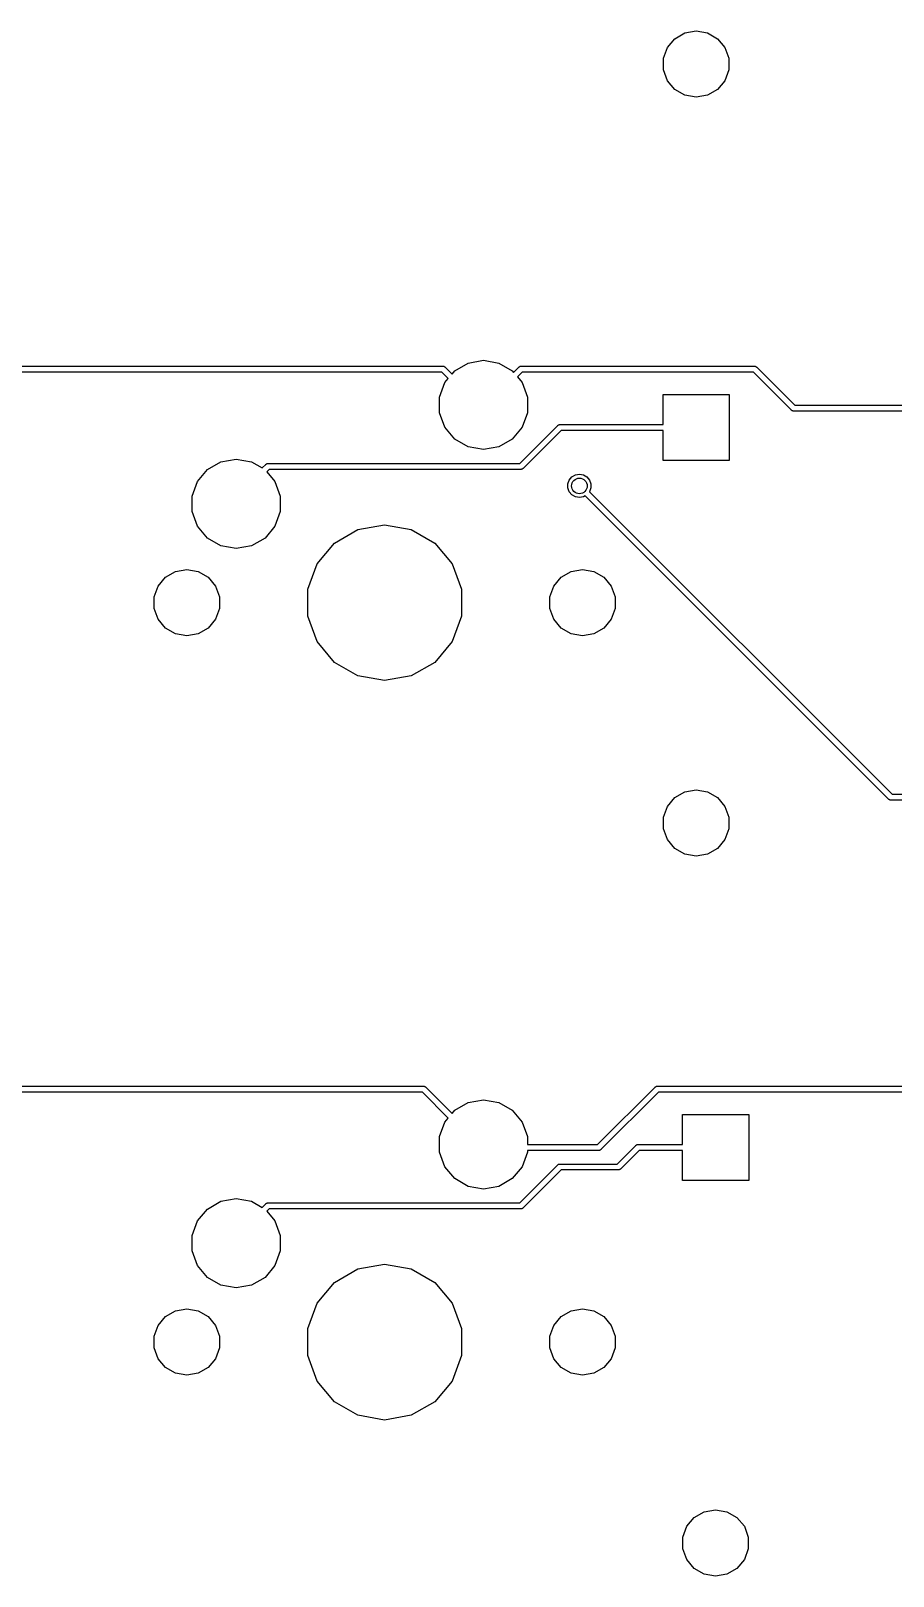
# Model space of a CAD drawing. Extents: x 16 to 277, y -108 to -11.
# Drawn here: x 50.92 to 73.06, y -104.01 to -64.31 of the extents above; entities that cross this region are included whole.
import ezdxf

# ---------------------------------------------------------------- set-up
doc = ezdxf.new("R2010")
doc.units = 0
doc.header["$MEASUREMENT"] = 0
doc.layers.add('BLACK', color=7, linetype='CONTINUOUS')

msp = doc.modelspace()

# ---------------------------------------------------------------- linework, layer by layer
at = {"layer": 'Black'}
for p, q in [((67.7058, -64.3591), (67.9975, -64.3076)), ((67.9975, -64.3076), (68.2892, -64.3591)), ((67.2588, -64.7341), (67.4492, -64.5072)), ((67.4492, -64.5072), (67.7058, -64.3591)), ((68.2892, -64.3591), (68.5457, -64.5072)), ((68.5457, -64.5072), (68.7361, -64.7341)), ((67.1575, -65.0124), (67.2588, -64.7341)), ((67.1575, -65.3086), (67.1575, -65.0124)), ((68.7361, -64.7341), (68.8374, -65.0124)), ((68.8374, -65.0124), (68.8374, -65.3086)), ((67.2588, -65.587), (67.1575, -65.3086)), ((68.8374, -65.3086), (68.7361, -65.587)), ((67.4492, -65.8139), (67.2588, -65.587)), ((67.7058, -65.962), (67.4492, -65.8139)), ((68.5457, -65.8139), (68.2892, -65.962)), ((68.7361, -65.587), (68.5457, -65.8139)), ((67.9975, -66.0134), (67.7058, -65.962)), ((68.2892, -65.962), (67.9975, -66.0134)), ((48, -72.9238), (61.5, -72.9238)), ((61.5, -72.9238), (61.5033, -72.9244)), ((61.5033, -72.9244), (61.5066, -72.9241)), ((61.5066, -72.9241), (61.5163, -72.9267)), ((61.5163, -72.9267), (61.5261, -72.9284)), ((61.5261, -72.9284), (61.529, -72.9301)), ((61.529, -72.9301), (61.5322, -72.9309)), ((61.5322, -72.9309), (61.5404, -72.9367)), ((61.5404, -72.9367), (61.549, -72.9416)), ((61.549, -72.9416), (61.5511, -72.9442)), ((61.5511, -72.9442), (61.5539, -72.9461)), ((61.5539, -72.9461), (61.7324, -73.1246)), ((61.7324, -73.1246), (61.8025, -73.0411)), ((61.8025, -73.0411), (62.1476, -72.8418)), ((62.1476, -72.8418), (62.54, -72.7726)), ((62.54, -72.7726), (62.9324, -72.8418)), ((62.9324, -72.8418), (63.2775, -73.0411)), ((63.2775, -73.0411), (63.3111, -73.0811)), ((63.3111, -73.0811), (63.4461, -72.9461)), ((63.4461, -72.9461), (63.4489, -72.9442)), ((63.4489, -72.9442), (63.451, -72.9416)), ((63.451, -72.9416), (63.4596, -72.9366)), ((63.4596, -72.9366), (63.4678, -72.9309)), ((63.4678, -72.9309), (63.471, -72.9301)), ((63.471, -72.9301), (63.4739, -72.9284)), ((63.4739, -72.9284), (63.4837, -72.9267)), ((63.4837, -72.9267), (63.4934, -72.9241)), ((63.4934, -72.9241), (63.4967, -72.9244)), ((63.4967, -72.9244), (63.5, -72.9238)), ((63.5, -72.9238), (69.5, -72.9238)), ((69.5, -72.9238), (69.5033, -72.9244)), ((69.5033, -72.9244), (69.5066, -72.9241)), ((69.5066, -72.9241), (69.5163, -72.9267)), ((69.5163, -72.9267), (69.5261, -72.9284)), ((69.5261, -72.9284), (69.529, -72.9301)), ((69.529, -72.9301), (69.5322, -72.9309)), ((69.5322, -72.9309), (69.5404, -72.9367)), ((69.5404, -72.9367), (69.549, -72.9416)), ((69.549, -72.9416), (69.5511, -72.9442)), ((69.5511, -72.9442), (69.5539, -72.9461)), ((69.5539, -72.9461), (70.5316, -73.9238)), ((61.4684, -73.0762), (48.0316, -73.0762)), ((61.4101, -73.7208), (61.5464, -73.3463)), ((61.634, -73.2418), (61.4684, -73.0762)), ((61.5464, -73.3463), (61.634, -73.2418)), ((63.5316, -73.0762), (63.4095, -73.1983)), ((63.4095, -73.1983), (63.5336, -73.3463)), ((69.4684, -73.0762), (63.5316, -73.0762)), ((63.5336, -73.3463), (63.6699, -73.7208)), ((70.4461, -74.0539), (69.4684, -73.0762)), ((61.4101, -74.1192), (61.4101, -73.7208)), ((63.6699, -73.7208), (63.6699, -74.1192)), ((67.1478, -74.4238), (67.1478, -73.6509)), ((67.1478, -73.6509), (68.8471, -73.6509)), ((68.8471, -73.6509), (68.8471, -75.3501)), ((61.5464, -74.4937), (61.4101, -74.1192)), ((63.6699, -74.1192), (63.5336, -74.4937)), ((70.4489, -74.0558), (70.4461, -74.0539)), ((70.451, -74.0584), (70.4489, -74.0558)), ((70.4596, -74.0634), (70.451, -74.0584)), ((70.4678, -74.0691), (70.4596, -74.0634)), ((70.471, -74.0699), (70.4678, -74.0691)), ((70.4739, -74.0716), (70.471, -74.0699)), ((70.4837, -74.0733), (70.4739, -74.0716)), ((70.4934, -74.0759), (70.4837, -74.0733)), ((70.4967, -74.0756), (70.4934, -74.0759)), ((70.5, -74.0762), (70.4967, -74.0756)), ((80.4101, -74.0762), (70.5, -74.0762)), ((70.5316, -73.9238), (80.4101, -73.9238)), ((61.8025, -74.7989), (61.5464, -74.4937)), ((63.5336, -74.4937), (63.2775, -74.7989)), ((63.4684, -75.4238), (64.4461, -74.4461)), ((64.5316, -74.5762), (63.5539, -75.5539)), ((64.4461, -74.4461), (64.4489, -74.4442)), ((64.4489, -74.4442), (64.451, -74.4416)), ((64.451, -74.4416), (64.4596, -74.4366)), ((64.4596, -74.4366), (64.4678, -74.4309)), ((64.4678, -74.4309), (64.471, -74.4301)), ((64.471, -74.4301), (64.4739, -74.4284)), ((64.4739, -74.4284), (64.4837, -74.4267)), ((64.4837, -74.4267), (64.4934, -74.4241)), ((64.4934, -74.4241), (64.4967, -74.4244)), ((64.4967, -74.4244), (64.5, -74.4238)), ((64.5, -74.4238), (67.1478, -74.4238)), ((67.1478, -74.5762), (64.5316, -74.5762)), ((67.1478, -75.3501), (67.1478, -74.5762)), ((62.1476, -74.9982), (61.8025, -74.7989)), ((62.54, -75.0674), (62.1476, -74.9982)), ((62.9324, -74.9982), (62.54, -75.0674)), ((63.2775, -74.7989), (62.9324, -74.9982)), ((55.4525, -75.5811), (55.7976, -75.3818)), ((55.7976, -75.3818), (56.19, -75.3126)), ((56.19, -75.3126), (56.5824, -75.3818)), ((56.5824, -75.3818), (56.8538, -75.5385)), ((56.951, -75.4416), (56.9596, -75.4366)), ((56.9596, -75.4366), (56.9678, -75.4309)), ((56.9678, -75.4309), (56.971, -75.4301)), ((56.971, -75.4301), (56.9739, -75.4284)), ((56.9739, -75.4284), (56.9837, -75.4267)), ((56.9837, -75.4267), (56.9934, -75.4241)), ((56.9934, -75.4241), (56.9967, -75.4244)), ((56.9967, -75.4244), (57, -75.4238)), ((57, -75.4238), (63.4684, -75.4238)), ((68.8471, -75.3501), (67.1478, -75.3501)), ((55.1964, -75.8863), (55.4525, -75.5811)), ((56.8538, -75.5385), (56.9461, -75.4461)), ((56.9461, -75.4461), (56.9489, -75.4442)), ((56.9489, -75.4442), (56.951, -75.4416)), ((57.0316, -75.5762), (56.9728, -75.635)), ((56.9728, -75.635), (57.1836, -75.8863)), ((63.5, -75.5762), (57.0316, -75.5762)), ((63.5033, -75.5756), (63.5, -75.5762)), ((63.5066, -75.5759), (63.5033, -75.5756)), ((63.5163, -75.5733), (63.5066, -75.5759)), ((63.5261, -75.5716), (63.5163, -75.5733)), ((63.529, -75.5699), (63.5261, -75.5716)), ((63.5322, -75.5691), (63.529, -75.5699)), ((63.5404, -75.5633), (63.5322, -75.5691)), ((63.549, -75.5584), (63.5404, -75.5633)), ((63.5511, -75.5558), (63.549, -75.5584)), ((63.5539, -75.5539), (63.5511, -75.5558)), ((64.7392, -75.8494), (64.8064, -75.7693)), ((64.8064, -75.7693), (64.897, -75.717)), ((64.897, -75.717), (65, -75.6989)), ((65, -75.6989), (65.103, -75.717)), ((65.103, -75.717), (65.1936, -75.7693)), ((65.1936, -75.7693), (65.2608, -75.8494)), ((55.0601, -76.2608), (55.1964, -75.8863)), ((57.1836, -75.8863), (57.3199, -76.2608)), ((64.7034, -75.9477), (64.7392, -75.8494)), ((64.7034, -76.0523), (64.7034, -75.9477)), ((64.7392, -76.1506), (64.7034, -76.0523)), ((64.8064, -76.2307), (64.7392, -76.1506)), ((64.897, -76.283), (64.8064, -76.2307)), ((65.2608, -76.1506), (65.2597, -76.1519)), ((65.2597, -76.1519), (73.0316, -83.9238)), ((65.2608, -75.8494), (65.2966, -75.9477)), ((65.2966, -76.0523), (65.2608, -76.1506)), ((65.2966, -75.9477), (65.2966, -76.0523)), ((55.0601, -76.6592), (55.0601, -76.2608)), ((57.3199, -76.2608), (57.3199, -76.6592)), ((65, -76.3011), (64.897, -76.283)), ((65.103, -76.283), (65, -76.3011)), ((65.1488, -76.2565), (65.103, -76.283)), ((72.9461, -84.0539), (65.1488, -76.2565)), ((55.1964, -77.0337), (55.0601, -76.6592)), ((57.3199, -76.6592), (57.1836, -77.0337)), ((59.3154, -77.1192), (60, -76.9985)), ((60, -76.9985), (60.6846, -77.1192)), ((55.4525, -77.3389), (55.1964, -77.0337)), ((55.7976, -77.5382), (55.4525, -77.3389)), ((56.9275, -77.3389), (56.5824, -77.5382)), ((57.1836, -77.0337), (56.9275, -77.3389)), ((58.7134, -77.4667), (59.3154, -77.1192)), ((60.6846, -77.1192), (61.2865, -77.4667)), ((56.19, -77.6074), (55.7976, -77.5382)), ((56.5824, -77.5382), (56.19, -77.6074)), ((58.2666, -77.9992), (58.7134, -77.4667)), ((61.2865, -77.4667), (61.7334, -77.9992)), ((54.371, -78.3457), (54.6279, -78.1974)), ((54.6279, -78.1974), (54.92, -78.1458)), ((54.92, -78.1458), (55.2121, -78.1974)), ((55.2121, -78.1974), (55.469, -78.3457)), ((58.0289, -78.6524), (58.2666, -77.9992)), ((61.7334, -77.9992), (61.9711, -78.6524)), ((64.531, -78.3457), (64.7879, -78.1974)), ((64.7879, -78.1974), (65.08, -78.1458)), ((65.08, -78.1458), (65.3721, -78.1974)), ((65.3721, -78.1974), (65.629, -78.3457)), ((54.0788, -78.8517), (54.1803, -78.5729)), ((54.1803, -78.5729), (54.371, -78.3457)), ((55.469, -78.3457), (55.6597, -78.5729)), ((55.6597, -78.5729), (55.7612, -78.8517)), ((64.2388, -78.8517), (64.3403, -78.5729)), ((64.3403, -78.5729), (64.531, -78.3457)), ((65.629, -78.3457), (65.8197, -78.5729)), ((65.8197, -78.5729), (65.9212, -78.8517)), ((54.0788, -79.1483), (54.0788, -78.8517)), ((55.7612, -78.8517), (55.7612, -79.1483)), ((58.0289, -79.3476), (58.0289, -78.6524)), ((61.9711, -78.6524), (61.9711, -79.3476)), ((64.2388, -79.1483), (64.2388, -78.8517)), ((65.9212, -78.8517), (65.9212, -79.1483)), ((54.1803, -79.4271), (54.0788, -79.1483)), ((55.7612, -79.1483), (55.6597, -79.4271)), ((58.2666, -80.0008), (58.0289, -79.3476)), ((61.9711, -79.3476), (61.7334, -80.0008)), ((64.3403, -79.4271), (64.2388, -79.1483)), ((65.9212, -79.1483), (65.8197, -79.4271)), ((54.371, -79.6543), (54.1803, -79.4271)), ((54.6279, -79.8026), (54.371, -79.6543)), ((54.92, -79.8541), (54.6279, -79.8026)), ((55.2121, -79.8026), (54.92, -79.8541)), ((55.469, -79.6543), (55.2121, -79.8026)), ((55.6597, -79.4271), (55.469, -79.6543)), ((64.531, -79.6543), (64.3403, -79.4271)), ((64.7879, -79.8026), (64.531, -79.6543)), ((65.08, -79.8541), (64.7879, -79.8026)), ((65.3721, -79.8026), (65.08, -79.8541)), ((65.629, -79.6543), (65.3721, -79.8026)), ((65.8197, -79.4271), (65.629, -79.6543)), ((58.7134, -80.5332), (58.2666, -80.0008)), ((61.7334, -80.0008), (61.2865, -80.5332)), ((59.3154, -80.8808), (58.7134, -80.5332)), ((61.2865, -80.5332), (60.6846, -80.8808)), ((60, -81.0015), (59.3154, -80.8808)), ((60.6846, -80.8808), (60, -81.0015)), ((67.2588, -84.2341), (67.4492, -84.0072)), ((67.4492, -84.0072), (67.7058, -83.8591)), ((67.7058, -83.8591), (67.9975, -83.8076)), ((67.9975, -83.8076), (68.2892, -83.8591)), ((68.2892, -83.8591), (68.5457, -84.0072)), ((68.5457, -84.0072), (68.7361, -84.2341)), ((72.9489, -84.0558), (72.9461, -84.0539)), ((72.951, -84.0584), (72.9489, -84.0558)), ((72.9596, -84.0633), (72.951, -84.0584)), ((72.9678, -84.0691), (72.9596, -84.0633)), ((72.971, -84.0699), (72.9678, -84.0691)), ((72.9739, -84.0716), (72.971, -84.0699)), ((72.9837, -84.0733), (72.9739, -84.0716)), ((72.9934, -84.0759), (72.9837, -84.0733)), ((72.9967, -84.0756), (72.9934, -84.0759)), ((73, -84.0762), (72.9967, -84.0756)), ((73.7121, -84.0762), (73, -84.0762)), ((73.0316, -83.9238), (73.7121, -83.9238)), ((67.1575, -84.5124), (67.2588, -84.2341)), ((67.1575, -84.8086), (67.1575, -84.5124)), ((68.7361, -84.2341), (68.8374, -84.5124)), ((68.8374, -84.5124), (68.8374, -84.8086)), ((67.2588, -85.087), (67.1575, -84.8086)), ((68.8374, -84.8086), (68.7361, -85.087)), ((67.4492, -85.3139), (67.2588, -85.087)), ((67.7058, -85.462), (67.4492, -85.3139)), ((68.5457, -85.3139), (68.2892, -85.462)), ((68.7361, -85.087), (68.5457, -85.3139)), ((67.9975, -85.5134), (67.7058, -85.462)), ((68.2892, -85.462), (67.9975, -85.5134)), ((48, -91.4238), (61, -91.4238)), ((60.9684, -91.5762), (48.0316, -91.5762)), ((61.634, -92.2418), (60.9684, -91.5762)), ((61, -91.4238), (61.0033, -91.4244)), ((61.0033, -91.4244), (61.0066, -91.4241)), ((61.0066, -91.4241), (61.0163, -91.4267)), ((61.0163, -91.4267), (61.0261, -91.4284)), ((61.0261, -91.4284), (61.029, -91.4301)), ((61.029, -91.4301), (61.0322, -91.4309)), ((61.0322, -91.4309), (61.0404, -91.4367)), ((61.0404, -91.4367), (61.049, -91.4416)), ((61.049, -91.4416), (61.0511, -91.4442)), ((61.0511, -91.4442), (61.0539, -91.4461)), ((61.0539, -91.4461), (61.7324, -92.1246)), ((65.4684, -92.9238), (66.9461, -91.4461)), ((67.0316, -91.5762), (65.5539, -93.0539)), ((66.9461, -91.4461), (66.9489, -91.4442)), ((66.9489, -91.4442), (66.951, -91.4416)), ((66.951, -91.4416), (66.9596, -91.4367)), ((66.9596, -91.4367), (66.9678, -91.4309)), ((66.9678, -91.4309), (66.971, -91.4301)), ((66.971, -91.4301), (66.9739, -91.4284)), ((66.9739, -91.4284), (66.9837, -91.4267)), ((66.9837, -91.4267), (66.9934, -91.4241)), ((66.9934, -91.4241), (66.9967, -91.4244)), ((66.9967, -91.4244), (67, -91.4238)), ((67, -91.4238), (80, -91.4238)), ((79.9684, -91.5762), (67.0316, -91.5762)), ((61.7324, -92.1246), (61.8025, -92.0411)), ((61.8025, -92.0411), (62.1476, -91.8418)), ((62.1476, -91.8418), (62.54, -91.7726)), ((62.54, -91.7726), (62.9324, -91.8418)), ((62.9324, -91.8418), (63.2775, -92.0411)), ((63.2775, -92.0411), (63.5336, -92.3463)), ((61.4101, -92.7208), (61.5464, -92.3463)), ((61.5464, -92.3463), (61.634, -92.2418)), ((63.5336, -92.3463), (63.6699, -92.7208)), ((67.6478, -92.9238), (67.6478, -92.1509)), ((67.6478, -92.1509), (69.3471, -92.1509)), ((69.3471, -92.1509), (69.3471, -93.8501)), ((61.4101, -93.1192), (61.4101, -92.7208)), ((63.6699, -92.7208), (63.6699, -92.9238)), ((61.5464, -93.4937), (61.4101, -93.1192)), ((63.6699, -93.1192), (63.5336, -93.4937)), ((63.6699, -92.9238), (65.4684, -92.9238)), ((65.5, -93.0762), (63.6699, -93.0762)), ((63.6699, -93.0762), (63.6699, -93.1192)), ((65.5033, -93.0756), (65.5, -93.0762)), ((65.5066, -93.0759), (65.5033, -93.0756)), ((65.5163, -93.0733), (65.5066, -93.0759)), ((65.5261, -93.0716), (65.5163, -93.0733)), ((65.529, -93.0699), (65.5261, -93.0716)), ((65.5322, -93.0691), (65.529, -93.0699)), ((65.5404, -93.0633), (65.5322, -93.0691)), ((65.549, -93.0584), (65.5404, -93.0633)), ((65.5511, -93.0558), (65.549, -93.0584)), ((65.5539, -93.0539), (65.5511, -93.0558)), ((65.9684, -93.4238), (66.4461, -92.9461)), ((66.5316, -93.0762), (66.0539, -93.5539)), ((66.4461, -92.9461), (66.4489, -92.9442)), ((66.4489, -92.9442), (66.451, -92.9416)), ((66.451, -92.9416), (66.4596, -92.9367)), ((66.4596, -92.9367), (66.4678, -92.9309)), ((66.4678, -92.9309), (66.471, -92.9301)), ((66.471, -92.9301), (66.4739, -92.9284)), ((66.4739, -92.9284), (66.4837, -92.9267)), ((66.4837, -92.9267), (66.4934, -92.9241)), ((66.4934, -92.9241), (66.4967, -92.9244)), ((66.4967, -92.9244), (66.5, -92.9238)), ((66.5, -92.9238), (67.6478, -92.9238)), ((67.6478, -93.0762), (66.5316, -93.0762)), ((67.6478, -93.8501), (67.6478, -93.0762)), ((61.8025, -93.7989), (61.5464, -93.4937)), ((63.5336, -93.4937), (63.2775, -93.7989)), ((63.4684, -94.4238), (64.4461, -93.4461)), ((64.5316, -93.5762), (63.5539, -94.5539)), ((64.4461, -93.4461), (64.4489, -93.4442)), ((64.4489, -93.4442), (64.451, -93.4416)), ((64.451, -93.4416), (64.4596, -93.4366)), ((64.4596, -93.4366), (64.4678, -93.4309)), ((64.4678, -93.4309), (64.471, -93.4301)), ((64.471, -93.4301), (64.4739, -93.4284)), ((64.4739, -93.4284), (64.4837, -93.4267)), ((64.4837, -93.4267), (64.4934, -93.4241)), ((64.4934, -93.4241), (64.4967, -93.4244)), ((64.4967, -93.4244), (64.5, -93.4238)), ((64.5, -93.4238), (65.9684, -93.4238)), ((66, -93.5762), (64.5316, -93.5762)), ((66.0033, -93.5756), (66, -93.5762)), ((66.0066, -93.5759), (66.0033, -93.5756)), ((66.0163, -93.5733), (66.0066, -93.5759)), ((66.0261, -93.5716), (66.0163, -93.5733)), ((66.029, -93.5699), (66.0261, -93.5716)), ((66.0322, -93.5691), (66.029, -93.5699)), ((66.0404, -93.5633), (66.0322, -93.5691)), ((66.049, -93.5584), (66.0404, -93.5633)), ((66.0511, -93.5558), (66.049, -93.5584)), ((66.0539, -93.5539), (66.0511, -93.5558)), ((62.1476, -93.9982), (61.8025, -93.7989)), ((62.54, -94.0674), (62.1476, -93.9982)), ((62.9324, -93.9982), (62.54, -94.0674)), ((63.2775, -93.7989), (62.9324, -93.9982)), ((69.3471, -93.8501), (67.6478, -93.8501)), ((55.4525, -94.5811), (55.7976, -94.3818)), ((55.7976, -94.3818), (56.19, -94.3126)), ((56.19, -94.3126), (56.5824, -94.3818)), ((56.5824, -94.3818), (56.8538, -94.5385)), ((56.8538, -94.5385), (56.9461, -94.4461)), ((56.9461, -94.4461), (56.9489, -94.4442)), ((56.9489, -94.4442), (56.951, -94.4416)), ((56.951, -94.4416), (56.9596, -94.4366)), ((56.9596, -94.4366), (56.9678, -94.4309)), ((56.9678, -94.4309), (56.971, -94.4301)), ((56.971, -94.4301), (56.9739, -94.4284)), ((56.9739, -94.4284), (56.9837, -94.4267)), ((56.9837, -94.4267), (56.9934, -94.4241)), ((56.9934, -94.4241), (56.9967, -94.4244)), ((56.9967, -94.4244), (57, -94.4238)), ((57, -94.4238), (63.4684, -94.4238)), ((55.0601, -95.2608), (55.1964, -94.8863)), ((55.1964, -94.8863), (55.4525, -94.5811)), ((57.0316, -94.5762), (56.9728, -94.635)), ((56.9728, -94.635), (57.1836, -94.8863)), ((63.5, -94.5762), (57.0316, -94.5762)), ((57.1836, -94.8863), (57.3199, -95.2608)), ((63.5033, -94.5756), (63.5, -94.5762)), ((63.5066, -94.5759), (63.5033, -94.5756)), ((63.5163, -94.5733), (63.5066, -94.5759)), ((63.5261, -94.5716), (63.5163, -94.5733)), ((63.529, -94.5699), (63.5261, -94.5716)), ((63.5322, -94.5691), (63.529, -94.5699)), ((63.5404, -94.5633), (63.5322, -94.5691)), ((63.549, -94.5584), (63.5404, -94.5633)), ((63.5511, -94.5558), (63.549, -94.5584)), ((63.5539, -94.5539), (63.5511, -94.5558)), ((55.0601, -95.6592), (55.0601, -95.2608)), ((57.3199, -95.2608), (57.3199, -95.6592)), ((55.1964, -96.0337), (55.0601, -95.6592)), ((57.3199, -95.6592), (57.1836, -96.0337)), ((55.4525, -96.3389), (55.1964, -96.0337)), ((57.1836, -96.0337), (56.9275, -96.3389)), ((59.3154, -96.1192), (60, -95.9985)), ((60, -95.9985), (60.6846, -96.1192)), ((55.7976, -96.5382), (55.4525, -96.3389)), ((56.9275, -96.3389), (56.5824, -96.5382)), ((58.2666, -96.9992), (58.7134, -96.4667)), ((58.7134, -96.4667), (59.3154, -96.1192)), ((60.6846, -96.1192), (61.2865, -96.4667)), ((61.2865, -96.4667), (61.7334, -96.9992)), ((56.19, -96.6074), (55.7976, -96.5382)), ((56.5824, -96.5382), (56.19, -96.6074)), ((54.371, -97.3457), (54.6279, -97.1974)), ((54.6279, -97.1974), (54.92, -97.1458)), ((54.92, -97.1458), (55.2121, -97.1974)), ((55.2121, -97.1974), (55.469, -97.3457)), ((58.0289, -97.6524), (58.2666, -96.9992)), ((61.7334, -96.9992), (61.9711, -97.6524)), ((64.531, -97.3457), (64.7879, -97.1974)), ((64.7879, -97.1974), (65.08, -97.1458)), ((65.08, -97.1458), (65.3721, -97.1974)), ((65.3721, -97.1974), (65.629, -97.3457)), ((54.0788, -97.8517), (54.1803, -97.5729)), ((54.1803, -97.5729), (54.371, -97.3457)), ((55.469, -97.3457), (55.6597, -97.5729)), ((55.6597, -97.5729), (55.7612, -97.8517)), ((58.0289, -98.3476), (58.0289, -97.6524)), ((61.9711, -97.6524), (61.9711, -98.3476)), ((64.2388, -97.8517), (64.3403, -97.5729)), ((64.3403, -97.5729), (64.531, -97.3457)), ((65.629, -97.3457), (65.8197, -97.5729)), ((65.8197, -97.5729), (65.9212, -97.8517)), ((54.0788, -98.1483), (54.0788, -97.8517)), ((55.7612, -97.8517), (55.7612, -98.1483)), ((64.2388, -98.1483), (64.2388, -97.8517)), ((65.9212, -97.8517), (65.9212, -98.1483)), ((54.1803, -98.4271), (54.0788, -98.1483)), ((54.371, -98.6543), (54.1803, -98.4271)), ((55.6597, -98.4271), (55.469, -98.6543)), ((55.7612, -98.1483), (55.6597, -98.4271)), ((58.2666, -99.0008), (58.0289, -98.3476)), ((61.9711, -98.3476), (61.7334, -99.0008)), ((64.3403, -98.4271), (64.2388, -98.1483)), ((64.531, -98.6543), (64.3403, -98.4271)), ((65.8197, -98.4271), (65.629, -98.6543)), ((65.9212, -98.1483), (65.8197, -98.4271)), ((54.6279, -98.8026), (54.371, -98.6543)), ((54.92, -98.8541), (54.6279, -98.8026)), ((55.2121, -98.8026), (54.92, -98.8541)), ((55.469, -98.6543), (55.2121, -98.8026)), ((64.7879, -98.8026), (64.531, -98.6543)), ((65.08, -98.8541), (64.7879, -98.8026)), ((65.3721, -98.8026), (65.08, -98.8541)), ((65.629, -98.6543), (65.3721, -98.8026)), ((58.7134, -99.5332), (58.2666, -99.0008)), ((61.7334, -99.0008), (61.2865, -99.5332)), ((59.3154, -99.8808), (58.7134, -99.5332)), ((61.2865, -99.5332), (60.6846, -99.8808)), ((60, -100.002), (59.3154, -99.8808)), ((60.6846, -99.8808), (60, -100.002)), ((67.9492, -102.507), (68.2058, -102.359)), ((68.2058, -102.359), (68.4975, -102.308)), ((68.4975, -102.308), (68.7892, -102.359)), ((68.7892, -102.359), (69.0457, -102.507)), ((67.6575, -103.012), (67.7588, -102.734)), ((67.7588, -102.734), (67.9492, -102.507)), ((69.0457, -102.507), (69.2361, -102.734)), ((69.2361, -102.734), (69.3374, -103.012)), ((67.6575, -103.309), (67.6575, -103.012)), ((69.3374, -103.012), (69.3374, -103.309)), ((67.7588, -103.587), (67.6575, -103.309)), ((67.9492, -103.814), (67.7588, -103.587)), ((69.2361, -103.587), (69.0457, -103.814)), ((69.3374, -103.309), (69.2361, -103.587)), ((68.2058, -103.962), (67.9492, -103.814)), ((68.4975, -104.013), (68.2058, -103.962)), ((68.7892, -103.962), (68.4975, -104.013)), ((69.0457, -103.814), (68.7892, -103.962))]:
    msp.add_line(p, q, dxfattribs=at)
msp.add_circle((65, -76), 0.2, dxfattribs=at)

doc.saveas('drawing.dxf')
